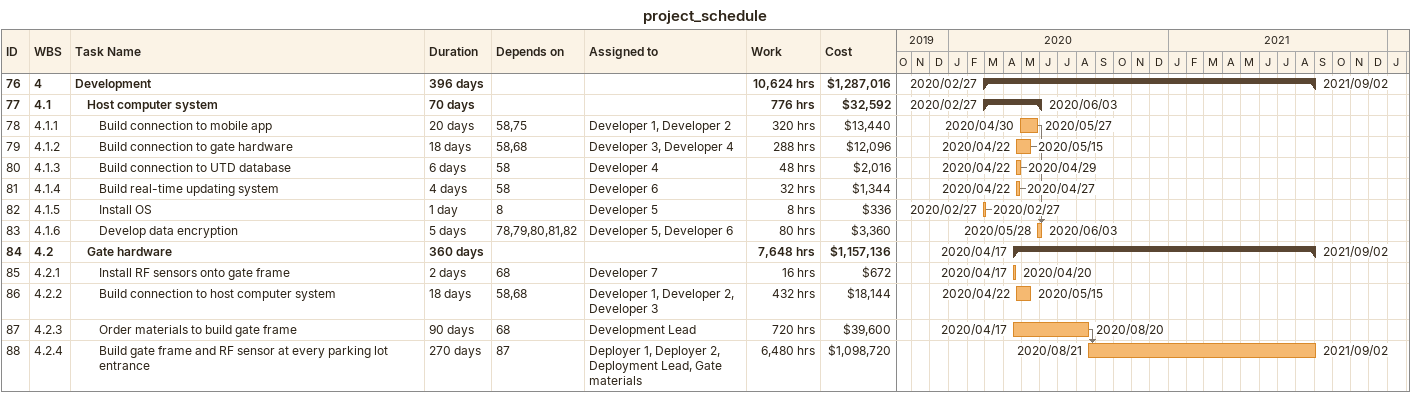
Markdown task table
project_schedule

| ID | WBS | Task | Duration | Start | Finish | Predecessors | Resources | Work (h) | Cost ($) |
|---|---|---|---|---|---|---|---|---|---|
| 76 | 4 | **Development** | 396d | 2020-02-27 | 2021-09-02 |  |  | 10624 | 1287016 |
| 77 | 4.1 | **Host computer system** | 70d | 2020-02-27 | 2020-06-03 |  |  | 776 | 32592 |
| 78 | 4.1.1 | Build connection to mobile app | 20d | 2020-04-30 | 2020-05-27 | 58, 75 | Developer 1, Developer 2 | 320 | 13440 |
| 79 | 4.1.2 | Build connection to gate hardware | 18d | 2020-04-22 | 2020-05-15 | 58, 68 | Developer 3, Developer 4 | 288 | 12096 |
| 80 | 4.1.3 | Build connection to UTD database | 6d | 2020-04-22 | 2020-04-29 | 58 | Developer 4 | 48 | 2016 |
| 81 | 4.1.4 | Build real-time updating system | 4d | 2020-04-22 | 2020-04-27 | 58 | Developer 6 | 32 | 1344 |
| 82 | 4.1.5 | Install OS | 1d | 2020-02-27 | 2020-02-27 | 8 | Developer 5 | 8 | 336 |
| 83 | 4.1.6 | Develop data encryption | 5d | 2020-05-28 | 2020-06-03 | 78, 79, 80, 81, 82 | Developer 5, Developer 6 | 80 | 3360 |
| 84 | 4.2 | **Gate hardware** | 360d | 2020-04-17 | 2021-09-02 |  |  | 7648 | 1157136 |
| 85 | 4.2.1 | Install RF sensors onto gate frame | 2d | 2020-04-17 | 2020-04-20 | 68 | Developer 7 | 16 | 672 |
| 86 | 4.2.2 | Build connection to host computer system | 18d | 2020-04-22 | 2020-05-15 | 58, 68 | Developer 1, Developer 2, Developer 3 | 432 | 18144 |
| 87 | 4.2.3 | Order materials to build gate frame | 90d | 2020-04-17 | 2020-08-20 | 68 | Development Lead | 720 | 39600 |
| 88 | 4.2.4 | Build gate frame and RF sensor at every parking lot entrance | 270d | 2020-08-21 | 2021-09-02 | 87 | Deployer 1, Deployer 2, Deployment Lead, Gate materials | 6480 | 1098720 |
